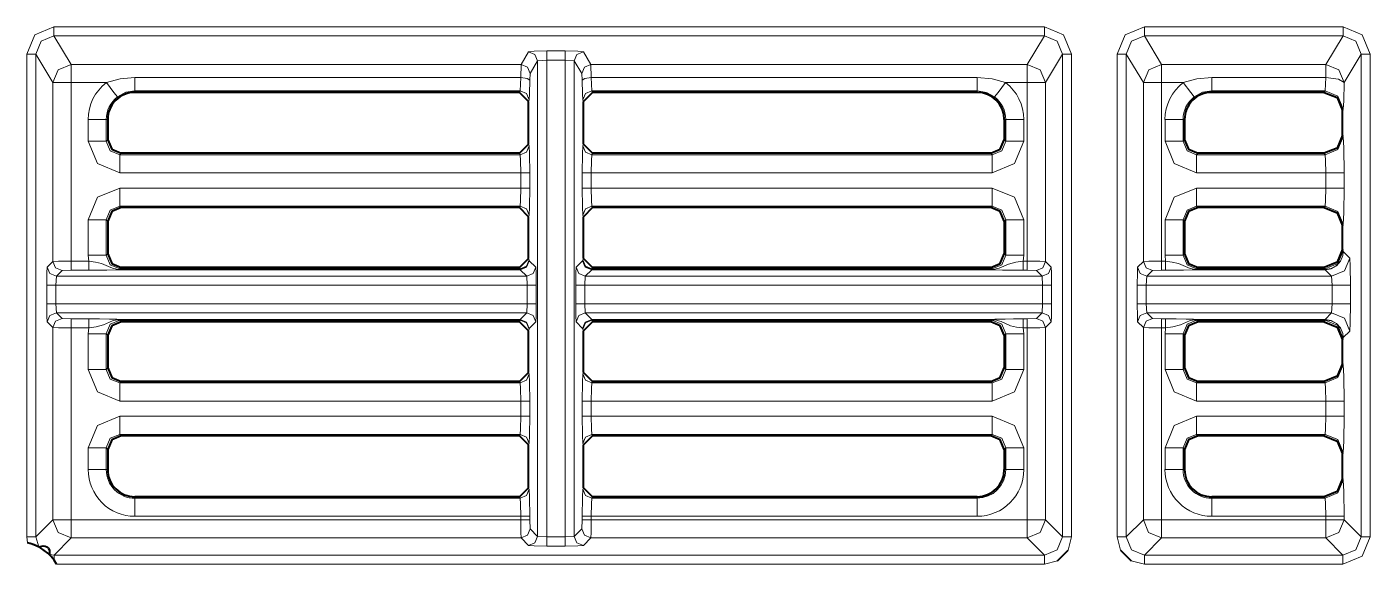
# Model space of a CAD drawing. Header units: millimetres. Extents: x 0 to 2941, y -405 to 1422.
# Drawn here: x 1049.6 to 1123.8, y 948 to 977.7 of the extents above; entities that cross this region are included whole.
import ezdxf

# ---------------------------------------------------------------- set-up
doc = ezdxf.new("R2010")
doc.units = ezdxf.units.MM
doc.layers.add('FINE', color=9, linetype='Continuous')
doc.layers.add('OUTLINE', color=7, linetype='Continuous')

msp = doc.modelspace()

# ---------------------------------------------------------------- linework, layer by layer
at = {"layer": 'FINE', "lineweight": 9}
for p, q in [((1051.078, 977.668), (1105.805, 977.668)), ((1111.328, 977.668), (1122.305, 977.668)), ((1051.078, 977.168), (1052.023, 975.594)), ((1105.805, 977.168), (1051.078, 977.168)), ((1104.86, 975.594), (1105.805, 977.168)), ((1122.305, 977.168), (1121.36, 975.594)), ((1049.579, 949.503), (1049.579, 976.168)), ((1050.079, 976.168), (1050.079, 949.503)), ((1076.884, 975.594), (1077.304, 976.294)), ((1078.304, 976.337), (1079.33, 976.337)), ((1080.329, 976.294), (1080.749, 975.594)), ((1106.804, 976.168), (1105.86, 974.594)), ((1106.804, 949.503), (1106.804, 976.168)), ((1107.303, 976.168), (1107.303, 949.503)), ((1110.33, 976.168), (1110.33, 949.503)), ((1122.36, 974.594), (1123.304, 976.168)), ((1123.304, 976.168), (1123.304, 949.503)), ((1123.804, 949.503), (1123.804, 976.168)), ((1052.023, 975.594), (1076.884, 975.594)), ((1076.872, 974.866), (1076.884, 975.594)), ((1078.304, 975.837), (1077.804, 975.795)), ((1078.304, 975.837), (1078.304, 949.502)), ((1079.33, 975.837), (1078.304, 975.837)), ((1079.33, 949.502), (1079.33, 975.837)), ((1079.829, 975.795), (1079.33, 975.837)), ((1080.749, 975.594), (1104.86, 975.594)), ((1080.749, 975.594), (1080.761, 974.866)), ((1112.273, 975.594), (1121.36, 975.594)), ((1052.023, 974.594), (1052.023, 964.728)), ((1053.971, 974.594), (1052.023, 974.594)), ((1055.549, 974.866), (1076.872, 974.866)), ((1076.836, 974.138), (1076.872, 974.866)), ((1077.384, 975.094), (1077.372, 974.73)), ((1080.262, 974.73), (1080.249, 975.094)), ((1080.761, 974.866), (1080.797, 974.138)), ((1080.761, 974.866), (1102.085, 974.866)), ((1105.86, 974.594), (1105.86, 964.715)), ((1113.471, 974.594), (1112.273, 974.594)), ((1112.273, 974.594), (1112.273, 964.728)), ((1115.049, 974.866), (1121.36, 974.866)), ((1121.36, 974.866), (1121.313, 974.138)), ((1076.836, 974.138), (1055.549, 974.138)), ((1055.549, 974.138), (1055.549, 974.053)), ((1076.793, 974.053), (1076.836, 974.138)), ((1102.085, 974.138), (1080.797, 974.138)), ((1080.797, 974.138), (1080.84, 974.053)), ((1102.085, 974.053), (1102.085, 974.138)), ((1121.313, 974.138), (1121.27, 974.053)), ((1077.336, 973.639), (1077.293, 973.553)), ((1080.34, 973.553), (1080.297, 973.639)), ((1052.969, 971.355), (1052.969, 972.553)), ((1053.967, 972.553), (1053.967, 971.355)), ((1054.049, 972.553), (1053.967, 972.553)), ((1103.666, 972.553), (1103.585, 972.553)), ((1104.665, 972.553), (1104.665, 971.355)), ((1112.469, 971.355), (1112.469, 972.553)), ((1113.549, 972.553), (1113.467, 972.553)), ((1113.467, 972.553), (1113.467, 971.355)), ((1122.311, 971.605), (1122.269, 971.687)), ((1053.967, 971.355), (1054.049, 971.436)), ((1077.293, 971.187), (1077.334, 971.105)), ((1080.299, 971.105), (1080.34, 971.187)), ((1113.467, 971.355), (1113.549, 971.436)), ((1054.797, 970.687), (1054.716, 970.606)), ((1054.716, 970.606), (1076.834, 970.606)), ((1076.834, 970.606), (1076.793, 970.687)), ((1080.84, 970.687), (1080.799, 970.606)), ((1080.799, 970.606), (1102.917, 970.606)), ((1102.917, 970.606), (1102.836, 970.687)), ((1121.27, 970.687), (1121.311, 970.606)), ((1076.871, 969.607), (1054.716, 969.607)), ((1076.871, 968.767), (1076.871, 969.607)), ((1077.371, 969.607), (1077.371, 968.767)), ((1080.262, 968.767), (1080.262, 969.607)), ((1121.36, 969.607), (1114.216, 969.607)), ((1121.36, 969.607), (1121.36, 968.767)), ((1122.36, 968.767), (1122.36, 969.607)), ((1054.716, 968.767), (1076.871, 968.767)), ((1080.762, 968.767), (1102.917, 968.767)), ((1114.216, 968.767), (1121.36, 968.767)), ((1076.834, 967.769), (1054.716, 967.769)), ((1054.716, 967.769), (1054.797, 967.687)), ((1076.793, 967.687), (1076.834, 967.769)), ((1077.334, 967.269), (1077.293, 967.187)), ((1080.34, 967.187), (1080.299, 967.269)), ((1102.836, 967.687), (1102.917, 967.769)), ((1121.311, 967.769), (1114.216, 967.769)), ((1114.216, 967.769), (1114.298, 967.687)), ((1121.311, 967.769), (1121.27, 967.687)), ((1052.969, 965.055), (1052.969, 967.02)), ((1054.049, 966.938), (1053.967, 967.02)), ((1103.666, 967.02), (1103.585, 966.938)), ((1103.666, 965.055), (1103.666, 967.02)), ((1104.665, 967.02), (1104.665, 965.055)), ((1112.469, 965.055), (1112.469, 967.02)), ((1122.269, 966.687), (1122.311, 966.77)), ((1052.999, 964.728), (1052.969, 965.055)), ((1103.585, 965.136), (1103.666, 965.055)), ((1104.665, 965.055), (1104.634, 964.728)), ((1112.499, 964.728), (1112.469, 965.055)), ((1113.467, 965.055), (1113.549, 965.136)), ((1122.311, 965.305), (1122.269, 965.387)), ((1122.32, 965.256), (1122.311, 965.305)), ((1122.675, 964.9), (1122.32, 965.256)), ((1051.523, 964.215), (1051.208, 963.9)), ((1052.023, 964.228), (1051.523, 964.215)), ((1052.023, 964.728), (1052.999, 964.728)), ((1052.999, 964.228), (1052.023, 964.228)), ((1054.797, 964.387), (1054.716, 964.306)), ((1054.716, 964.306), (1076.834, 964.306)), ((1076.842, 964.257), (1054.716, 964.257)), ((1076.834, 964.306), (1076.793, 964.387)), ((1076.842, 964.274), (1076.834, 964.306)), ((1077.199, 963.9), (1076.842, 964.257)), ((1077.293, 964.887), (1077.334, 964.805)), ((1077.334, 964.805), (1077.342, 964.757)), ((1077.342, 964.757), (1077.699, 964.4)), ((1079.934, 964.4), (1080.291, 964.757)), ((1080.291, 964.757), (1080.299, 964.805)), ((1080.299, 964.805), (1080.34, 964.887)), ((1080.799, 964.306), (1080.791, 964.274)), ((1080.791, 964.274), (1102.917, 964.274)), ((1104.86, 964.228), (1104.634, 964.228)), ((1105.36, 964.215), (1104.86, 964.228)), ((1105.86, 964.715), (1106.175, 964.4)), ((1110.958, 964.4), (1111.273, 964.715)), ((1112.273, 964.228), (1111.773, 964.215)), ((1112.273, 964.728), (1112.499, 964.728)), ((1112.499, 964.228), (1112.273, 964.228)), ((1114.298, 964.387), (1114.216, 964.306)), ((1114.216, 964.306), (1121.311, 964.306)), ((1114.216, 964.274), (1121.319, 964.274)), ((1121.319, 964.257), (1114.216, 964.257)), ((1121.27, 964.387), (1121.311, 964.306)), ((1121.311, 964.306), (1121.322, 964.274)), ((1121.322, 964.274), (1121.319, 964.274)), ((1121.319, 964.257), (1121.325, 964.257)), ((1121.319, 964.257), (1121.676, 963.9)), ((1051.208, 963.9), (1051.182, 963.4)), ((1051.208, 963.9), (1077.199, 963.9)), ((1077.225, 963.4), (1077.199, 963.9)), ((1080.434, 963.9), (1080.409, 963.4)), ((1105.701, 963.4), (1105.675, 963.9)), ((1111.458, 963.9), (1111.432, 963.4)), ((1121.676, 963.9), (1121.714, 963.4)), ((1050.682, 962.375), (1050.682, 963.4)), ((1051.182, 963.4), (1051.182, 962.375)), ((1077.725, 963.4), (1077.725, 962.375)), ((1079.909, 962.375), (1079.909, 963.4)), ((1105.701, 962.375), (1105.701, 963.4)), ((1106.201, 963.4), (1106.201, 962.375)), ((1110.932, 962.375), (1110.932, 963.4)), ((1121.714, 963.4), (1111.432, 963.4)), ((1111.432, 963.4), (1111.432, 962.375)), ((1121.714, 963.4), (1121.714, 962.375)), ((1122.714, 962.375), (1122.714, 963.4)), ((1051.182, 962.375), (1051.208, 961.874)), ((1077.199, 961.874), (1077.225, 962.375)), ((1080.409, 962.375), (1105.701, 962.375)), ((1080.409, 962.375), (1080.434, 961.874)), ((1105.675, 961.874), (1105.701, 962.375)), ((1111.432, 962.375), (1121.714, 962.375)), ((1111.432, 962.375), (1111.458, 961.874)), ((1121.714, 962.375), (1121.676, 961.874)), ((1051.023, 961.06), (1050.708, 961.375)), ((1051.208, 961.874), (1051.523, 961.559)), ((1077.199, 961.874), (1051.208, 961.874)), ((1051.523, 961.559), (1052.023, 961.547)), ((1052.023, 961.547), (1052.999, 961.547)), ((1076.834, 961.469), (1054.716, 961.469)), ((1054.716, 961.469), (1054.797, 961.387)), ((1076.793, 961.387), (1076.834, 961.469)), ((1077.699, 961.375), (1077.342, 961.017)), ((1080.291, 961.017), (1079.934, 961.375)), ((1102.917, 961.501), (1080.791, 961.501)), ((1080.791, 961.501), (1080.799, 961.469)), ((1102.836, 961.387), (1102.917, 961.469)), ((1105.36, 961.559), (1105.675, 961.874)), ((1106.175, 961.375), (1105.86, 961.06)), ((1111.273, 961.06), (1110.958, 961.375)), ((1111.773, 961.559), (1112.273, 961.547)), ((1112.273, 961.547), (1112.499, 961.547)), ((1114.216, 961.517), (1121.319, 961.517)), ((1121.319, 961.501), (1114.216, 961.501)), ((1114.216, 961.469), (1114.298, 961.387)), ((1121.311, 961.469), (1114.216, 961.469)), ((1121.311, 961.469), (1121.27, 961.387)), ((1121.322, 961.501), (1121.311, 961.469)), ((1121.676, 961.874), (1121.319, 961.517)), ((1121.319, 961.501), (1121.322, 961.501)), ((1051.023, 950.447), (1051.023, 961.06)), ((1052.969, 960.72), (1052.999, 961.047)), ((1052.969, 958.755), (1052.969, 960.72)), ((1077.334, 960.969), (1077.293, 960.887)), ((1077.342, 961.017), (1077.334, 960.969)), ((1080.299, 960.969), (1080.291, 961.017)), ((1080.34, 960.887), (1080.299, 960.969)), ((1103.666, 960.72), (1103.585, 960.638)), ((1103.666, 958.755), (1103.666, 960.72)), ((1104.86, 950.447), (1104.86, 961.047)), ((1105.86, 961.06), (1105.86, 950.447)), ((1111.273, 950.447), (1111.273, 961.06)), ((1112.499, 961.047), (1112.273, 961.047)), ((1112.469, 960.72), (1112.499, 961.047)), ((1112.469, 958.755), (1112.469, 960.72)), ((1113.549, 960.638), (1113.467, 960.72)), ((1113.467, 960.72), (1113.467, 958.755)), ((1122.269, 960.388), (1122.311, 960.47)), ((1122.311, 960.47), (1122.32, 960.519)), ((1122.32, 960.519), (1122.675, 960.875)), ((1122.311, 959.005), (1122.269, 959.087)), ((1053.967, 958.755), (1054.049, 958.836)), ((1077.293, 958.587), (1077.334, 958.505)), ((1080.299, 958.505), (1080.34, 958.587)), ((1103.585, 958.836), (1103.666, 958.755)), ((1113.467, 958.755), (1113.549, 958.836)), ((1054.797, 958.087), (1054.716, 958.006)), ((1054.716, 958.006), (1076.834, 958.006)), ((1076.834, 958.006), (1076.793, 958.087)), ((1121.27, 958.087), (1121.311, 958.006)), ((1076.871, 957.007), (1054.716, 957.007)), ((1076.871, 956.167), (1076.871, 957.007)), ((1077.371, 957.007), (1077.371, 956.167)), ((1102.917, 957.007), (1080.762, 957.007)), ((1080.762, 957.007), (1080.762, 956.167)), ((1121.36, 957.007), (1114.216, 957.007)), ((1121.36, 957.007), (1121.36, 956.167)), ((1122.36, 956.167), (1122.36, 957.007)), ((1054.716, 956.167), (1076.871, 956.167)), ((1080.762, 956.167), (1102.917, 956.167)), ((1114.216, 956.167), (1121.36, 956.167)), ((1054.716, 955.169), (1054.797, 955.087)), ((1076.834, 955.169), (1054.716, 955.169)), ((1076.793, 955.087), (1076.834, 955.169)), ((1077.334, 954.669), (1077.293, 954.587)), ((1080.34, 954.587), (1080.299, 954.669)), ((1080.799, 955.169), (1080.84, 955.087)), ((1102.917, 955.169), (1080.799, 955.169)), ((1102.836, 955.087), (1102.917, 955.169)), ((1114.216, 955.169), (1114.298, 955.087)), ((1121.311, 955.169), (1114.216, 955.169)), ((1121.311, 955.169), (1121.27, 955.087)), ((1052.969, 953.222), (1052.969, 954.42)), ((1053.967, 954.42), (1053.967, 953.222)), ((1054.049, 954.338), (1053.967, 954.42)), ((1103.666, 954.42), (1103.585, 954.338)), ((1103.666, 953.222), (1103.666, 954.42)), ((1104.665, 954.42), (1104.665, 953.222)), ((1112.469, 953.222), (1112.469, 954.42)), ((1113.549, 954.338), (1113.467, 954.42)), ((1113.467, 954.42), (1113.467, 953.222)), ((1122.269, 954.087), (1122.311, 954.17)), ((1053.967, 953.222), (1054.049, 953.222)), ((1103.585, 953.222), (1103.666, 953.222)), ((1113.467, 953.222), (1113.549, 953.222)), ((1122.311, 952.64), (1122.269, 952.722)), ((1077.293, 952.222), (1077.334, 952.14)), ((1080.299, 952.14), (1080.34, 952.222)), ((1080.84, 951.722), (1080.799, 951.641)), ((1080.799, 951.641), (1102.085, 951.641)), ((1102.085, 951.641), (1102.085, 951.722)), ((1115.049, 951.722), (1115.049, 951.641)), ((1115.049, 951.641), (1121.311, 951.641)), ((1121.27, 951.722), (1121.311, 951.641)), ((1050.079, 949.503), (1051.023, 950.447)), ((1052.023, 950.447), (1076.871, 950.447)), ((1077.371, 950.643), (1077.371, 950.447)), ((1077.371, 950.447), (1077.384, 949.947)), ((1080.249, 949.947), (1080.262, 950.447)), ((1080.262, 950.447), (1080.262, 950.643)), ((1102.085, 950.643), (1080.762, 950.643)), ((1080.762, 950.643), (1080.762, 950.447)), ((1080.762, 950.447), (1104.86, 950.447)), ((1105.86, 950.447), (1106.804, 949.503)), ((1110.33, 949.503), (1111.273, 950.447)), ((1121.36, 950.643), (1115.049, 950.643)), ((1121.36, 950.643), (1121.36, 950.447)), ((1122.36, 950.447), (1122.36, 950.643)), ((1123.304, 949.503), (1122.36, 950.447)), ((1049.615, 949.18), (1049.579, 949.503)), ((1050.079, 949.503), (1050.237, 948.964)), ((1052.023, 949.447), (1051.079, 948.503)), ((1076.884, 949.447), (1052.023, 949.447)), ((1077.304, 949.027), (1076.884, 949.447)), ((1077.804, 949.527), (1078.304, 949.502)), ((1078.304, 949.502), (1079.33, 949.502)), ((1079.33, 949.502), (1079.829, 949.527)), ((1079.829, 949.527), (1080.249, 949.947)), ((1080.749, 949.447), (1080.329, 949.027)), ((1104.86, 949.447), (1080.749, 949.447)), ((1105.804, 948.503), (1104.86, 949.447)), ((1107.303, 949.503), (1107.115, 948.776)), ((1112.273, 949.447), (1111.329, 948.503)), ((1121.36, 949.447), (1112.273, 949.447)), ((1121.36, 949.447), (1122.304, 948.503)), ((1079.33, 949.002), (1078.304, 949.002)), ((1050.824, 948.536), (1051.079, 948.503)), ((1051.079, 948.503), (1105.804, 948.503)), ((1105.804, 948.003), (1051.224, 948.003)), ((1106.531, 948.191), (1105.804, 948.003)), ((1111.329, 948.003), (1110.602, 948.191)), ((1111.329, 948.503), (1122.304, 948.503)), ((1122.304, 948.003), (1111.329, 948.003))]:
    msp.add_line(p, q, dxfattribs=at)
for points in [[(1049.579, 976.168), (1050.018, 977.228), (1051.078, 977.668)], [(1051.078, 977.668), (1051.078, 977.322), (1051.078, 977.168)], [(1105.805, 977.668), (1105.805, 977.322), (1105.805, 977.168)], [(1105.805, 977.668), (1106.865, 977.228), (1107.303, 976.168)], [(1109.83, 976.168), (1110.269, 977.228), (1111.328, 977.668)], [(1111.328, 977.668), (1111.328, 977.322), (1111.328, 977.168)], [(1122.305, 977.668), (1122.305, 977.322), (1122.305, 977.168)], [(1123.804, 976.168), (1123.365, 977.228), (1122.305, 977.668)], [(1051.078, 977.168), (1050.372, 976.875), (1050.079, 976.168)], [(1106.804, 976.168), (1106.511, 976.875), (1105.805, 977.168)], [(1111.328, 977.168), (1110.622, 976.875), (1110.33, 976.168)], [(1122.305, 977.168), (1111.328, 977.168), (1112.273, 975.594)], [(1123.304, 976.168), (1123.012, 976.875), (1122.305, 977.168)], [(1050.079, 976.168), (1049.928, 976.168), (1049.579, 976.168)], [(1050.708, 964.4), (1051.023, 964.715), (1051.023, 974.594), (1050.079, 976.168)], [(1077.304, 976.294), (1077.606, 976.324), (1078.304, 976.337)], [(1077.304, 976.294), (1077.657, 976.147), (1077.804, 975.795)], [(1078.304, 976.337), (1078.304, 976.183), (1078.304, 975.837)], [(1079.33, 976.337), (1079.33, 976.183), (1079.33, 975.837)], [(1079.33, 976.337), (1080.027, 976.324), (1080.329, 976.294)], [(1080.329, 976.294), (1079.976, 976.147), (1079.829, 975.795)], [(1107.303, 976.168), (1106.954, 976.168), (1106.804, 976.168)], [(1110.33, 976.168), (1110.179, 976.168), (1109.83, 976.168)], [(1110.018, 948.776), (1109.83, 949.503), (1109.83, 976.168)], [(1111.273, 964.715), (1111.273, 974.594), (1110.33, 976.168)], [(1123.304, 976.168), (1123.455, 976.168), (1123.804, 976.168)], [(1051.023, 974.594), (1051.316, 975.301), (1052.023, 975.594)], [(1052.023, 975.594), (1052.023, 975.286), (1052.023, 974.594)], [(1076.884, 975.594), (1077.237, 975.447), (1077.384, 975.094)], [(1077.384, 949.947), (1077.804, 949.527), (1077.804, 975.795), (1077.384, 975.094)], [(1080.249, 975.094), (1079.829, 975.795), (1079.829, 949.527)], [(1080.749, 975.594), (1080.396, 975.447), (1080.249, 975.094)], [(1104.86, 975.594), (1105.567, 975.301), (1105.86, 974.594)], [(1104.86, 974.594), (1104.86, 975.286), (1104.86, 975.594)], [(1111.273, 974.594), (1111.567, 975.301), (1112.273, 975.594)], [(1112.273, 975.594), (1112.273, 975.286), (1112.273, 974.594)], [(1122.36, 974.594), (1122.067, 975.301), (1121.36, 975.594)], [(1121.36, 975.594), (1121.36, 975.378), (1121.36, 974.866)], [(1051.023, 974.594), (1051.325, 974.594), (1052.023, 974.594)], [(1053.971, 974.594), (1054.728, 974.798), (1055.549, 974.866)], [(1054.581, 973.804), (1054.392, 974.05), (1053.971, 974.594)], [(1055.549, 974.138), (1055.549, 974.356), (1055.549, 974.866)], [(1076.872, 974.866), (1077.221, 974.825), (1077.372, 974.73)], [(1077.372, 974.73), (1077.358, 973.965), (1077.336, 973.639)], [(1080.761, 974.866), (1080.412, 974.825), (1080.262, 974.73)], [(1080.297, 973.639), (1080.275, 973.965), (1080.262, 974.73)], [(1102.085, 974.866), (1102.085, 974.356), (1102.085, 974.138)], [(1102.085, 974.866), (1102.921, 974.795), (1103.662, 974.594)], [(1103.662, 974.594), (1103.241, 974.05), (1103.052, 973.804)], [(1104.634, 964.728), (1104.86, 964.728), (1104.86, 974.594), (1103.662, 974.594)], [(1104.86, 974.594), (1105.558, 974.594), (1105.86, 974.594)], [(1111.273, 974.594), (1111.575, 974.594), (1112.273, 974.594)], [(1113.471, 974.594), (1114.228, 974.798), (1115.049, 974.866)], [(1114.081, 973.804), (1113.892, 974.05), (1113.471, 974.594)], [(1115.049, 974.138), (1115.049, 974.356), (1115.049, 974.866)], [(1122.36, 974.594), (1122.059, 974.784), (1121.36, 974.866)], [(1122.269, 973.053), (1122.312, 973.14), (1122.342, 973.575), (1122.36, 974.594)], [(1076.836, 974.138), (1077.189, 973.992), (1077.336, 973.639)], [(1080.797, 974.138), (1080.444, 973.992), (1080.297, 973.639)], [(1115.049, 974.138), (1114.546, 974.055), (1114.081, 973.804)], [(1121.313, 974.138), (1115.049, 974.138), (1115.049, 974.053)], [(1122.312, 973.14), (1122.019, 973.846), (1121.313, 974.138)], [(1053.967, 972.553), (1053.657, 972.553), (1052.969, 972.553)], [(1103.585, 971.436), (1103.666, 971.355), (1103.666, 972.553)], [(1104.665, 972.553), (1103.976, 972.553), (1103.666, 972.553)], [(1113.467, 972.553), (1113.157, 972.553), (1112.469, 972.553)], [(1122.311, 971.605), (1122.017, 970.899), (1121.311, 970.606)], [(1122.36, 969.607), (1122.346, 970.984), (1122.311, 971.605)], [(1053.967, 971.355), (1053.657, 971.355), (1052.969, 971.355)], [(1054.716, 969.607), (1053.48, 970.119), (1052.969, 971.355)], [(1053.967, 971.355), (1054.185, 970.824), (1054.716, 970.606)], [(1077.334, 971.105), (1077.187, 970.752), (1076.834, 970.606)], [(1077.334, 971.105), (1077.36, 970.64), (1077.371, 969.607)], [(1080.262, 969.607), (1080.273, 970.64), (1080.299, 971.105)], [(1080.299, 971.105), (1080.446, 970.752), (1080.799, 970.606)], [(1102.917, 970.606), (1103.448, 970.824), (1103.666, 971.355)], [(1104.665, 971.355), (1104.153, 970.119), (1102.917, 969.607)], [(1104.665, 971.355), (1103.976, 971.355), (1103.666, 971.355)], [(1113.467, 971.355), (1113.157, 971.355), (1112.469, 971.355)], [(1114.216, 969.607), (1112.98, 970.119), (1112.469, 971.355)], [(1113.467, 971.355), (1113.685, 970.824), (1114.216, 970.606)], [(1054.716, 970.606), (1054.716, 970.296), (1054.716, 969.607)], [(1076.871, 969.607), (1076.86, 970.296), (1076.834, 970.606)], [(1080.799, 970.606), (1080.773, 970.296), (1080.762, 969.607)], [(1102.917, 969.607), (1102.917, 970.296), (1102.917, 970.606)], [(1114.298, 970.687), (1114.216, 970.606), (1121.311, 970.606)], [(1114.216, 970.606), (1114.216, 970.296), (1114.216, 969.607)], [(1121.311, 970.606), (1121.346, 970.296), (1121.36, 969.607)], [(1077.371, 969.607), (1077.22, 969.607), (1076.871, 969.607)], [(1080.262, 969.607), (1080.413, 969.607), (1080.762, 969.607)], [(1102.917, 969.607), (1080.762, 969.607), (1080.762, 968.767)], [(1122.36, 969.607), (1122.058, 969.607), (1121.36, 969.607)], [(1052.969, 967.02), (1053.48, 968.256), (1054.716, 968.767)], [(1054.716, 968.767), (1054.716, 968.079), (1054.716, 967.769)], [(1076.834, 967.769), (1076.86, 968.079), (1076.871, 968.767)], [(1077.371, 968.767), (1077.22, 968.767), (1076.871, 968.767)], [(1077.371, 968.767), (1077.36, 967.735), (1077.334, 967.269)], [(1080.262, 968.767), (1080.413, 968.767), (1080.762, 968.767)], [(1080.299, 967.269), (1080.273, 967.735), (1080.262, 968.767)], [(1080.762, 968.767), (1080.773, 968.079), (1080.799, 967.769)], [(1102.917, 968.767), (1102.917, 968.079), (1102.917, 967.769)], [(1102.917, 968.767), (1104.153, 968.256), (1104.665, 967.02)], [(1112.469, 967.02), (1112.98, 968.256), (1114.216, 968.767)], [(1114.216, 968.767), (1114.216, 968.079), (1114.216, 967.769)], [(1121.36, 968.767), (1121.346, 968.079), (1121.311, 967.769)], [(1122.36, 968.767), (1122.058, 968.767), (1121.36, 968.767)], [(1122.311, 966.77), (1122.346, 967.391), (1122.36, 968.767)], [(1054.716, 967.769), (1054.185, 967.551), (1053.967, 967.02)], [(1077.334, 967.269), (1077.187, 967.622), (1076.834, 967.769)], [(1080.299, 967.269), (1080.446, 967.622), (1080.799, 967.769)], [(1102.917, 967.769), (1080.799, 967.769), (1080.84, 967.687)], [(1103.666, 967.02), (1103.448, 967.551), (1102.917, 967.769)], [(1114.216, 967.769), (1113.685, 967.551), (1113.467, 967.02)], [(1122.311, 966.77), (1122.017, 967.476), (1121.311, 967.769)], [(1052.969, 967.02), (1053.657, 967.02), (1053.967, 967.02)], [(1053.967, 967.02), (1053.967, 965.055), (1054.049, 965.136)], [(1103.666, 967.02), (1103.976, 967.02), (1104.665, 967.02)], [(1112.469, 967.02), (1113.157, 967.02), (1113.467, 967.02)], [(1113.549, 966.938), (1113.467, 967.02), (1113.467, 965.055)], [(1052.969, 965.055), (1053.657, 965.055), (1053.967, 965.055)], [(1053.967, 965.055), (1054.185, 964.524), (1054.716, 964.306)], [(1102.917, 964.306), (1103.448, 964.524), (1103.666, 965.055)], [(1103.666, 965.055), (1103.976, 965.055), (1104.665, 965.055)], [(1112.469, 965.055), (1113.157, 965.055), (1113.467, 965.055)], [(1113.467, 965.055), (1113.685, 964.524), (1114.216, 964.306)], [(1122.311, 965.305), (1122.017, 964.599), (1121.311, 964.306)], [(1122.32, 965.256), (1122.319, 965.232), (1122.294, 965.04), (1122.166, 964.735), (1121.943, 964.49), (1121.651, 964.331), (1121.322, 964.274)], [(1122.32, 965.256), (1122.319, 965.232), (1122.295, 965.038), (1122.167, 964.728), (1121.945, 964.478), (1121.654, 964.315), (1121.325, 964.257)], [(1050.682, 963.4), (1050.69, 964.098), (1050.708, 964.4)], [(1050.708, 964.4), (1050.854, 964.047), (1051.208, 963.9)], [(1051.023, 964.715), (1051.325, 964.724), (1052.023, 964.728)], [(1051.023, 964.715), (1051.17, 964.362), (1051.523, 964.215)], [(1052.023, 964.728), (1052.023, 964.379), (1052.023, 964.228)], [(1052.999, 964.728), (1052.999, 964.379), (1052.999, 964.228)], [(1052.999, 964.728), (1053.363, 964.685), (1053.706, 964.607), (1054.224, 964.382), (1054.361, 964.331), (1054.468, 964.302), (1054.614, 964.279), (1054.683, 964.274), (1054.716, 964.274), (1076.842, 964.274)], [(1054.716, 964.257), (1054.704, 964.257), (1054.676, 964.257), (1054.617, 964.256), (1054.568, 964.254), (1054.494, 964.252), (1054, 964.237), (1053.53, 964.231), (1052.999, 964.228)], [(1054.716, 964.306), (1054.716, 964.295), (1054.716, 964.274)], [(1054.716, 964.274), (1054.716, 964.262), (1054.716, 964.257)], [(1077.334, 964.805), (1077.187, 964.452), (1076.834, 964.306)], [(1077.342, 964.757), (1077.195, 964.404), (1076.842, 964.257)], [(1077.342, 964.757), (1077.194, 964.417), (1076.842, 964.274)], [(1076.842, 964.257), (1076.842, 964.262), (1076.842, 964.274)], [(1077.699, 964.4), (1077.553, 964.047), (1077.199, 963.9)], [(1077.699, 964.4), (1077.717, 964.098), (1077.725, 963.4)], [(1079.909, 963.4), (1079.916, 964.098), (1079.934, 964.4)], [(1080.434, 963.9), (1080.081, 964.047), (1079.934, 964.4)], [(1080.791, 964.274), (1080.439, 964.417), (1080.291, 964.757)], [(1080.791, 964.257), (1080.438, 964.404), (1080.291, 964.757)], [(1080.799, 964.306), (1080.446, 964.452), (1080.299, 964.805)], [(1102.917, 964.257), (1080.791, 964.257), (1080.434, 963.9), (1105.675, 963.9), (1105.36, 964.215)], [(1080.791, 964.274), (1080.791, 964.262), (1080.791, 964.257)], [(1080.84, 964.387), (1080.799, 964.306), (1102.917, 964.306), (1102.836, 964.387)], [(1102.917, 964.274), (1102.987, 964.276), (1103.074, 964.285), (1103.314, 964.345), (1103.813, 964.567), (1104.227, 964.678), (1104.634, 964.728)], [(1102.917, 964.306), (1102.917, 964.295), (1102.917, 964.274)], [(1102.917, 964.274), (1102.917, 964.262), (1102.917, 964.257)], [(1104.634, 964.228), (1104.042, 964.231), (1103.494, 964.241), (1103.086, 964.253), (1102.978, 964.257), (1102.944, 964.257), (1102.917, 964.257)], [(1104.634, 964.728), (1104.634, 964.379), (1104.634, 964.228)], [(1104.86, 964.728), (1104.86, 964.379), (1104.86, 964.228)], [(1104.86, 964.728), (1105.558, 964.724), (1105.86, 964.715)], [(1105.86, 964.715), (1105.713, 964.362), (1105.36, 964.215)], [(1106.175, 964.4), (1106.029, 964.047), (1105.675, 963.9)], [(1106.175, 964.4), (1106.193, 964.098), (1106.201, 963.4)], [(1110.932, 963.4), (1110.94, 964.098), (1110.958, 964.4)], [(1111.458, 963.9), (1111.105, 964.047), (1110.958, 964.4)], [(1111.273, 964.715), (1111.575, 964.724), (1112.273, 964.728)], [(1111.773, 964.215), (1111.42, 964.362), (1111.273, 964.715)], [(1111.773, 964.215), (1111.458, 963.9), (1121.676, 963.9)], [(1112.273, 964.228), (1112.273, 964.379), (1112.273, 964.728)], [(1112.499, 964.228), (1112.499, 964.379), (1112.499, 964.728)], [(1112.499, 964.728), (1112.863, 964.685), (1113.206, 964.607), (1113.724, 964.382), (1113.861, 964.331), (1113.968, 964.302), (1114.113, 964.279), (1114.183, 964.274), (1114.216, 964.274)], [(1114.216, 964.257), (1114.204, 964.257), (1114.176, 964.257), (1114.117, 964.256), (1114.068, 964.254), (1113.994, 964.252), (1113.5, 964.237), (1113.029, 964.231), (1112.499, 964.228)], [(1114.216, 964.306), (1114.216, 964.295), (1114.216, 964.274)], [(1114.216, 964.257), (1114.216, 964.262), (1114.216, 964.274)], [(1121.319, 964.274), (1121.319, 964.262), (1121.319, 964.257)], [(1121.325, 964.257), (1121.323, 964.262), (1121.322, 964.274)], [(1122.675, 964.9), (1122.382, 964.193), (1121.676, 963.9)], [(1122.714, 963.4), (1122.702, 964.447), (1122.675, 964.9)], [(1050.682, 963.4), (1050.833, 963.4), (1051.182, 963.4)], [(1051.182, 962.375), (1077.225, 962.375), (1077.225, 963.4), (1051.182, 963.4)], [(1077.725, 963.4), (1077.574, 963.4), (1077.225, 963.4)], [(1080.409, 963.4), (1080.06, 963.4), (1079.909, 963.4)], [(1105.701, 963.4), (1080.409, 963.4), (1080.409, 962.375)], [(1106.201, 963.4), (1106.05, 963.4), (1105.701, 963.4)], [(1111.432, 963.4), (1111.083, 963.4), (1110.932, 963.4)], [(1122.714, 963.4), (1122.412, 963.4), (1121.714, 963.4)], [(1050.682, 962.375), (1050.833, 962.375), (1051.182, 962.375)], [(1050.708, 961.375), (1050.69, 961.677), (1050.682, 962.375)], [(1077.725, 962.375), (1077.574, 962.375), (1077.225, 962.375)], [(1077.725, 962.375), (1077.717, 961.677), (1077.699, 961.375)], [(1080.409, 962.375), (1080.06, 962.375), (1079.909, 962.375)], [(1079.934, 961.375), (1079.916, 961.677), (1079.909, 962.375)], [(1106.201, 962.375), (1106.05, 962.375), (1105.701, 962.375)], [(1106.201, 962.375), (1106.193, 961.677), (1106.175, 961.375)], [(1111.432, 962.375), (1111.083, 962.375), (1110.932, 962.375)], [(1110.958, 961.375), (1110.94, 961.677), (1110.932, 962.375)], [(1122.714, 962.375), (1122.412, 962.375), (1121.714, 962.375)], [(1122.675, 960.875), (1122.702, 961.328), (1122.714, 962.375)], [(1050.708, 961.375), (1050.854, 961.728), (1051.208, 961.874)], [(1051.023, 961.06), (1051.17, 961.413), (1051.523, 961.559)], [(1052.023, 961.047), (1052.023, 961.396), (1052.023, 961.547)], [(1052.999, 961.047), (1052.999, 961.396), (1052.999, 961.547)], [(1052.999, 961.547), (1053.591, 961.544), (1054.139, 961.534), (1054.547, 961.521), (1054.655, 961.518), (1054.689, 961.518), (1054.716, 961.517)], [(1054.716, 961.501), (1054.646, 961.499), (1054.559, 961.49), (1054.32, 961.43), (1053.82, 961.208), (1053.406, 961.097), (1052.999, 961.047)], [(1054.716, 961.469), (1054.185, 961.251), (1053.967, 960.72)], [(1054.716, 961.517), (1076.842, 961.517), (1077.199, 961.874)], [(1054.716, 961.501), (1054.716, 961.513), (1054.716, 961.517)], [(1076.834, 961.469), (1076.842, 961.501), (1054.716, 961.501)], [(1054.716, 961.501), (1054.716, 961.479), (1054.716, 961.469)], [(1077.334, 960.969), (1077.187, 961.322), (1076.834, 961.469)], [(1077.342, 961.017), (1077.195, 961.371), (1076.842, 961.517)], [(1076.842, 961.501), (1076.842, 961.513), (1076.842, 961.517)], [(1077.342, 961.017), (1077.194, 961.358), (1076.842, 961.501)], [(1077.699, 961.375), (1077.553, 961.728), (1077.199, 961.874)], [(1080.434, 961.874), (1080.081, 961.728), (1079.934, 961.375)], [(1080.791, 961.517), (1080.438, 961.371), (1080.291, 961.017)], [(1080.791, 961.501), (1080.439, 961.358), (1080.291, 961.017)], [(1080.799, 961.469), (1080.446, 961.322), (1080.299, 960.969)], [(1105.675, 961.874), (1080.434, 961.874), (1080.791, 961.517), (1102.917, 961.517)], [(1080.791, 961.517), (1080.791, 961.513), (1080.791, 961.501)], [(1102.917, 961.469), (1080.799, 961.469), (1080.84, 961.387)], [(1102.917, 961.517), (1102.93, 961.517), (1102.957, 961.518), (1103.016, 961.519), (1103.065, 961.52), (1103.14, 961.523), (1103.633, 961.537), (1104.104, 961.544), (1104.634, 961.547)], [(1102.917, 961.501), (1102.917, 961.513), (1102.917, 961.517)], [(1102.917, 961.501), (1102.917, 961.479), (1102.917, 961.469)], [(1104.634, 961.047), (1104.27, 961.09), (1103.927, 961.168), (1103.409, 961.392), (1103.272, 961.444), (1103.166, 961.473), (1103.02, 961.496), (1102.95, 961.5), (1102.917, 961.501)], [(1103.666, 960.72), (1103.448, 961.251), (1102.917, 961.469)], [(1104.634, 961.547), (1104.86, 961.547), (1105.36, 961.559)], [(1104.634, 961.047), (1104.634, 961.396), (1104.634, 961.547)], [(1104.86, 961.047), (1104.86, 961.396), (1104.86, 961.547)], [(1105.86, 961.06), (1105.713, 961.413), (1105.36, 961.559)], [(1106.175, 961.375), (1106.029, 961.728), (1105.675, 961.874)], [(1110.958, 961.375), (1111.105, 961.728), (1111.458, 961.874)], [(1111.273, 961.06), (1111.42, 961.413), (1111.773, 961.559)], [(1121.676, 961.874), (1111.458, 961.874), (1111.773, 961.559)], [(1112.273, 961.047), (1112.273, 961.396), (1112.273, 961.547)], [(1112.499, 961.047), (1112.499, 961.396), (1112.499, 961.547)], [(1112.499, 961.547), (1113.091, 961.544), (1113.639, 961.534), (1114.047, 961.521), (1114.155, 961.518), (1114.189, 961.518), (1114.216, 961.517)], [(1114.216, 961.501), (1114.146, 961.499), (1114.059, 961.49), (1113.819, 961.43), (1113.32, 961.208), (1112.906, 961.097), (1112.499, 961.047)], [(1114.216, 961.469), (1113.685, 961.251), (1113.467, 960.72)], [(1114.216, 961.501), (1114.216, 961.513), (1114.216, 961.517)], [(1114.216, 961.501), (1114.216, 961.479), (1114.216, 961.469)], [(1122.311, 960.47), (1122.017, 961.176), (1121.311, 961.469)], [(1122.32, 960.519), (1122.319, 960.543), (1122.294, 960.734), (1122.166, 961.04), (1121.943, 961.285), (1121.651, 961.444), (1121.322, 961.501), (1121.323, 961.513), (1121.325, 961.517), (1121.319, 961.517)], [(1121.319, 961.517), (1121.319, 961.513), (1121.319, 961.501)], [(1122.32, 960.519), (1122.319, 960.543), (1122.295, 960.737), (1122.167, 961.047), (1121.945, 961.297), (1121.654, 961.459), (1121.325, 961.517)], [(1122.675, 960.875), (1122.382, 961.582), (1121.676, 961.874)], [(1052.023, 961.047), (1051.325, 961.051), (1051.023, 961.06)], [(1052.999, 961.047), (1052.023, 961.047), (1052.023, 950.447)], [(1052.969, 960.72), (1053.657, 960.72), (1053.967, 960.72)], [(1054.049, 960.638), (1053.967, 960.72), (1053.967, 958.755)], [(1103.666, 960.72), (1103.976, 960.72), (1104.665, 960.72)], [(1104.86, 961.047), (1104.634, 961.047), (1104.665, 960.72), (1104.665, 958.755)], [(1105.86, 961.06), (1105.558, 961.051), (1104.86, 961.047)], [(1112.273, 961.047), (1111.575, 961.051), (1111.273, 961.06)], [(1112.273, 961.047), (1112.273, 950.447), (1121.36, 950.447)], [(1112.469, 960.72), (1113.157, 960.72), (1113.467, 960.72)], [(1122.311, 959.005), (1122.017, 958.299), (1121.311, 958.006)], [(1122.36, 957.007), (1122.346, 958.384), (1122.311, 959.005)], [(1052.969, 958.755), (1053.657, 958.755), (1053.967, 958.755)], [(1054.716, 957.007), (1053.48, 957.519), (1052.969, 958.755)], [(1053.967, 958.755), (1054.185, 958.224), (1054.716, 958.006)], [(1076.834, 958.006), (1077.187, 958.152), (1077.334, 958.505)], [(1077.334, 958.505), (1077.36, 958.04), (1077.371, 957.007)], [(1080.262, 957.007), (1080.273, 958.04), (1080.299, 958.505)], [(1080.299, 958.505), (1080.446, 958.152), (1080.799, 958.006)], [(1102.917, 958.006), (1103.448, 958.224), (1103.666, 958.755)], [(1104.665, 958.755), (1104.153, 957.519), (1102.917, 957.007)], [(1103.666, 958.755), (1103.976, 958.755), (1104.665, 958.755)], [(1112.469, 958.755), (1113.157, 958.755), (1113.467, 958.755)], [(1114.216, 957.007), (1112.98, 957.519), (1112.469, 958.755)], [(1113.467, 958.755), (1113.685, 958.224), (1114.216, 958.006)], [(1054.716, 958.006), (1054.716, 957.696), (1054.716, 957.007)], [(1076.871, 957.007), (1076.86, 957.696), (1076.834, 958.006)], [(1080.799, 958.006), (1080.773, 957.696), (1080.762, 957.007)], [(1080.84, 958.087), (1080.799, 958.006), (1102.917, 958.006), (1102.836, 958.087)], [(1102.917, 958.006), (1102.917, 957.696), (1102.917, 957.007)], [(1114.298, 958.087), (1114.216, 958.006), (1121.311, 958.006)], [(1114.216, 958.006), (1114.216, 957.696), (1114.216, 957.007)], [(1121.311, 958.006), (1121.346, 957.696), (1121.36, 957.007)], [(1076.871, 957.007), (1077.22, 957.007), (1077.371, 957.007)], [(1080.262, 957.007), (1080.413, 957.007), (1080.762, 957.007)], [(1080.299, 954.669), (1080.273, 955.135), (1080.262, 956.167), (1080.262, 957.007)], [(1122.36, 957.007), (1122.058, 957.007), (1121.36, 957.007)], [(1052.969, 954.42), (1053.48, 955.656), (1054.716, 956.167)], [(1054.716, 955.169), (1054.716, 955.479), (1054.716, 956.167)], [(1076.834, 955.169), (1076.86, 955.479), (1076.871, 956.167)], [(1076.871, 956.167), (1077.22, 956.167), (1077.371, 956.167)], [(1077.371, 956.167), (1077.36, 955.135), (1077.334, 954.669)], [(1080.262, 956.167), (1080.413, 956.167), (1080.762, 956.167)], [(1080.762, 956.167), (1080.773, 955.479), (1080.799, 955.169)], [(1102.917, 955.169), (1102.917, 955.479), (1102.917, 956.167)], [(1102.917, 956.167), (1104.153, 955.656), (1104.665, 954.42)], [(1112.469, 954.42), (1112.98, 955.656), (1114.216, 956.167)], [(1114.216, 955.169), (1114.216, 955.479), (1114.216, 956.167)], [(1121.36, 956.167), (1121.346, 955.479), (1121.311, 955.169)], [(1122.36, 956.167), (1122.058, 956.167), (1121.36, 956.167)], [(1122.311, 954.17), (1122.346, 954.791), (1122.36, 956.167)], [(1054.716, 955.169), (1054.185, 954.95), (1053.967, 954.42)], [(1076.834, 955.169), (1077.187, 955.022), (1077.334, 954.669)], [(1080.299, 954.669), (1080.446, 955.022), (1080.799, 955.169)], [(1103.666, 954.42), (1103.448, 954.95), (1102.917, 955.169)], [(1114.216, 955.169), (1113.685, 954.95), (1113.467, 954.42)], [(1122.311, 954.17), (1122.017, 954.876), (1121.311, 955.169)], [(1052.969, 954.42), (1053.657, 954.42), (1053.967, 954.42)], [(1103.666, 954.42), (1103.976, 954.42), (1104.665, 954.42)], [(1113.467, 954.42), (1113.157, 954.42), (1112.469, 954.42)], [(1052.969, 953.222), (1053.657, 953.222), (1053.967, 953.222)], [(1103.666, 953.222), (1103.976, 953.222), (1104.665, 953.222)], [(1112.469, 953.222), (1113.157, 953.222), (1113.467, 953.222)], [(1121.311, 951.641), (1122.017, 951.934), (1122.311, 952.64)], [(1122.36, 950.643), (1122.346, 952.019), (1122.311, 952.64)], [(1055.549, 951.722), (1055.549, 951.641), (1076.834, 951.641), (1076.793, 951.722)], [(1055.549, 950.643), (1055.549, 951.331), (1055.549, 951.641)], [(1077.334, 952.14), (1077.187, 951.788), (1076.834, 951.641)], [(1076.871, 950.643), (1076.86, 951.331), (1076.834, 951.641)], [(1077.334, 952.14), (1077.36, 951.675), (1077.371, 950.643)], [(1080.262, 950.643), (1080.273, 951.675), (1080.299, 952.14)], [(1080.799, 951.641), (1080.446, 951.788), (1080.299, 952.14)], [(1080.799, 951.641), (1080.773, 951.331), (1080.762, 950.643)], [(1102.085, 950.643), (1102.085, 951.331), (1102.085, 951.641)], [(1115.049, 950.643), (1115.049, 951.331), (1115.049, 951.641)], [(1121.311, 951.641), (1121.346, 951.331), (1121.36, 950.643)], [(1052.023, 949.447), (1051.316, 949.74), (1051.023, 950.447)], [(1051.023, 950.447), (1051.325, 950.447), (1052.023, 950.447)], [(1052.023, 949.447), (1052.023, 949.749), (1052.023, 950.447)], [(1076.871, 950.447), (1076.871, 950.643), (1055.549, 950.643)], [(1077.371, 950.643), (1077.22, 950.643), (1076.871, 950.643)], [(1076.871, 950.447), (1077.22, 950.447), (1077.371, 950.447)], [(1076.884, 949.447), (1076.875, 949.749), (1076.871, 950.447)], [(1080.762, 950.643), (1080.413, 950.643), (1080.262, 950.643)], [(1080.762, 950.447), (1080.413, 950.447), (1080.262, 950.447)], [(1080.762, 950.447), (1080.758, 949.749), (1080.749, 949.447)], [(1105.86, 950.447), (1105.567, 949.74), (1104.86, 949.447)], [(1104.86, 950.447), (1104.86, 949.749), (1104.86, 949.447)], [(1104.86, 950.447), (1105.558, 950.447), (1105.86, 950.447)], [(1112.273, 949.447), (1111.566, 949.74), (1111.273, 950.447)], [(1111.273, 950.447), (1111.575, 950.447), (1112.273, 950.447)], [(1112.273, 949.447), (1112.273, 949.749), (1112.273, 950.447)], [(1121.36, 950.643), (1122.058, 950.643), (1122.36, 950.643)], [(1121.36, 950.447), (1122.058, 950.447), (1122.36, 950.447)], [(1121.36, 949.447), (1122.067, 949.74), (1122.36, 950.447)], [(1121.36, 950.447), (1121.36, 949.749), (1121.36, 949.447)], [(1050.079, 949.503), (1049.928, 949.503), (1049.579, 949.503)], [(1076.884, 949.447), (1077.237, 949.594), (1077.384, 949.947)], [(1077.304, 949.027), (1077.657, 949.174), (1077.804, 949.527)], [(1078.304, 949.002), (1078.304, 949.153), (1078.304, 949.502)], [(1079.33, 949.002), (1079.33, 949.153), (1079.33, 949.502)], [(1080.329, 949.027), (1079.976, 949.174), (1079.829, 949.527)], [(1080.749, 949.447), (1080.396, 949.594), (1080.249, 949.947)], [(1105.804, 948.503), (1106.511, 948.796), (1106.804, 949.503)], [(1107.303, 949.503), (1106.954, 949.503), (1106.804, 949.503)], [(1110.33, 949.503), (1110.179, 949.503), (1109.83, 949.503)], [(1110.33, 949.503), (1110.622, 948.796), (1111.329, 948.503)], [(1122.304, 948.503), (1123.011, 948.796), (1123.304, 949.503)], [(1122.304, 948.003), (1123.365, 948.443), (1123.804, 949.503)], [(1123.804, 949.503), (1123.455, 949.503), (1123.304, 949.503)], [(1078.304, 949.002), (1077.606, 949.009), (1077.304, 949.027)], [(1080.329, 949.027), (1080.027, 949.009), (1079.33, 949.002)], [(1051.079, 948.503), (1051.079, 948.425), (1051.079, 948.226)], [(1105.804, 948.503), (1105.804, 948.353), (1105.804, 948.003)], [(1111.329, 948.503), (1111.329, 948.353), (1111.329, 948.003)], [(1122.304, 948.503), (1122.304, 948.353), (1122.304, 948.003)]]:
    msp.add_lwpolyline(points, dxfattribs=at)
for points in [[(1053.971, 974.594, 0.232319), (1052.969, 972.553)], [(1104.665, 972.553, 0.232227), (1103.662, 974.594)], [(1113.471, 974.594, 0.232249), (1112.468, 972.553)], [(1055.549, 974.138), (1055.046, 974.055), (1054.581, 973.804, 0.232282), (1053.967, 972.553)], [(1103.666, 972.553, 0.23222), (1103.052, 973.804), (1102.597, 974.051), (1102.085, 974.138)], [(1114.081, 973.804, 0.232227), (1113.467, 972.553)], [(1052.969, 953.222, 0.414223), (1055.549, 950.642)], [(1053.967, 953.222, 0.414245), (1055.549, 951.641)], [(1102.085, 951.641, 0.414182), (1103.666, 953.222)], [(1102.085, 950.642, 0.414184), (1104.665, 953.222)], [(1112.468, 953.222, 0.414243), (1115.049, 950.642)], [(1113.467, 953.222, 0.414245), (1115.049, 951.641)]]:
    msp.add_lwpolyline(points, format="xyb", dxfattribs=at)
at = {"layer": 'OUTLINE', "lineweight": 40}
for p, q in [((1076.793, 974.053), (1055.549, 974.053)), ((1077.293, 973.553), (1076.793, 974.053)), ((1080.84, 974.053), (1080.34, 973.553)), ((1102.085, 974.053), (1080.84, 974.053)), ((1121.27, 974.053), (1115.049, 974.053)), ((1077.293, 971.187), (1077.293, 973.553)), ((1080.34, 971.187), (1080.34, 973.553)), ((1054.049, 972.553), (1054.049, 971.436)), ((1103.585, 972.553), (1103.585, 971.436)), ((1113.549, 972.553), (1113.549, 971.436)), ((1122.269, 971.687), (1122.269, 973.053)), ((1076.793, 970.687), (1077.293, 971.187)), ((1080.34, 971.187), (1080.84, 970.687)), ((1076.793, 970.687), (1054.797, 970.687)), ((1102.836, 970.687), (1080.84, 970.687)), ((1121.27, 970.687), (1114.298, 970.687)), ((1076.793, 967.687), (1054.797, 967.687)), ((1077.293, 967.187), (1076.793, 967.687)), ((1077.293, 964.887), (1077.293, 967.187)), ((1080.84, 967.687), (1080.34, 967.187)), ((1080.34, 964.887), (1080.34, 967.187)), ((1102.836, 967.687), (1080.84, 967.687)), ((1121.27, 967.687), (1114.298, 967.687)), ((1054.049, 966.938), (1054.049, 965.136)), ((1103.585, 966.938), (1103.585, 965.136)), ((1113.549, 966.938), (1113.549, 965.136)), ((1122.269, 965.387), (1122.269, 966.687)), ((1076.793, 964.387), (1054.797, 964.387)), ((1076.793, 964.387), (1077.293, 964.887)), ((1080.34, 964.887), (1080.84, 964.387)), ((1102.836, 964.387), (1080.84, 964.387)), ((1121.27, 964.387), (1114.298, 964.387)), ((1076.793, 961.387), (1054.797, 961.387)), ((1077.293, 960.887), (1076.793, 961.387)), ((1080.84, 961.387), (1080.34, 960.887)), ((1102.836, 961.387), (1080.84, 961.387)), ((1121.27, 961.387), (1114.298, 961.387)), ((1077.293, 958.587), (1077.293, 960.887)), ((1080.34, 958.587), (1080.34, 960.887)), ((1103.585, 960.638), (1103.585, 958.836)), ((1113.549, 960.638), (1113.549, 958.836)), ((1122.269, 959.087), (1122.269, 960.388)), ((1076.793, 958.087), (1077.293, 958.587)), ((1080.34, 958.587), (1080.84, 958.087)), ((1076.793, 958.087), (1054.797, 958.087)), ((1102.836, 958.087), (1080.84, 958.087)), ((1121.27, 958.087), (1114.298, 958.087)), ((1076.793, 955.087), (1054.797, 955.087)), ((1077.293, 954.587), (1076.793, 955.087)), ((1077.293, 952.222), (1077.293, 954.587)), ((1080.84, 955.087), (1080.34, 954.587)), ((1080.34, 952.222), (1080.34, 954.587)), ((1102.836, 955.087), (1080.84, 955.087)), ((1121.27, 955.087), (1114.298, 955.087)), ((1054.049, 954.338), (1054.049, 953.222)), ((1103.585, 954.338), (1103.585, 953.222)), ((1113.549, 954.338), (1113.549, 953.222)), ((1122.269, 952.722), (1122.269, 954.087)), ((1076.793, 951.722), (1055.549, 951.722)), ((1076.793, 951.722), (1077.293, 952.222)), ((1080.34, 952.222), (1080.84, 951.722)), ((1102.085, 951.722), (1080.84, 951.722)), ((1121.27, 951.722), (1115.049, 951.722)), ((1106.531, 948.191), (1107.115, 948.776)), ((1110.018, 948.776), (1110.602, 948.191)), ((1051.224, 948.003), (1051.079, 948.226))]:
    msp.add_line(p, q, dxfattribs=at)
for points in [[(1055.549, 974.053, 0.414247), (1054.049, 972.553)], [(1103.585, 972.553, 0.41418), (1102.085, 974.053)], [(1115.049, 974.053, 0.414247), (1113.549, 972.553)], [(1054.049, 953.222, 0.414247), (1055.549, 951.722)], [(1102.085, 951.722, 0.41418), (1103.585, 953.222)], [(1113.549, 953.222, 0.414247), (1115.049, 951.722)], [(1051.224, 948.004, 0.208002), (1049.615, 949.18)]]:
    msp.add_lwpolyline(points, format="xyb", dxfattribs=at)
for points in [[(1121.27, 974.053), (1121.977, 973.76), (1122.269, 973.053)], [(1122.269, 971.687), (1121.977, 970.98), (1121.27, 970.687)], [(1054.049, 971.436), (1054.268, 970.907), (1054.797, 970.687)], [(1102.836, 970.687), (1103.365, 970.907), (1103.585, 971.436)], [(1113.549, 971.436), (1113.768, 970.907), (1114.298, 970.687)], [(1054.797, 967.687), (1054.268, 967.468), (1054.049, 966.938)], [(1103.585, 966.938), (1103.365, 967.468), (1102.836, 967.687)], [(1114.298, 967.687), (1113.768, 967.468), (1113.549, 966.938)], [(1121.27, 967.687), (1121.977, 967.395), (1122.269, 966.687)], [(1054.049, 965.136), (1054.268, 964.607), (1054.797, 964.387)], [(1102.836, 964.387), (1103.365, 964.607), (1103.585, 965.136)], [(1113.549, 965.136), (1113.768, 964.607), (1114.298, 964.387)], [(1122.269, 965.387), (1121.977, 964.68), (1121.27, 964.387)], [(1054.797, 961.387), (1054.268, 961.168), (1054.049, 960.638), (1054.049, 958.836)], [(1103.585, 960.638), (1103.365, 961.168), (1102.836, 961.387)], [(1114.298, 961.387), (1113.768, 961.168), (1113.549, 960.638)], [(1121.27, 961.387), (1121.977, 961.095), (1122.269, 960.388)], [(1122.269, 959.087), (1121.977, 958.38), (1121.27, 958.087)], [(1054.049, 958.836), (1054.268, 958.307), (1054.797, 958.087)], [(1102.836, 958.087), (1103.365, 958.307), (1103.585, 958.836)], [(1113.549, 958.836), (1113.768, 958.307), (1114.298, 958.087)], [(1054.797, 955.087), (1054.268, 954.868), (1054.049, 954.338)], [(1103.585, 954.338), (1103.365, 954.868), (1102.836, 955.087)], [(1114.298, 955.087), (1113.768, 954.868), (1113.549, 954.338)], [(1121.27, 955.087), (1121.977, 954.795), (1122.269, 954.087)], [(1122.269, 952.722), (1121.977, 952.015), (1121.27, 951.722)], [(1050.237, 948.964), (1050.218, 948.971), (1050.153, 949), (1049.987, 949.068), (1049.769, 949.14), (1049.615, 949.18)], [(1050.237, 948.964), (1050.311, 948.983), (1050.481, 949.005), (1050.592, 948.995), (1050.687, 948.96), (1050.702, 948.95), (1050.709, 948.946), (1050.712, 948.943), (1050.714, 948.942), (1050.717, 948.94), (1050.719, 948.939), (1050.721, 948.937), (1050.725, 948.934), (1050.734, 948.926), (1050.752, 948.908), (1050.782, 948.869), (1050.821, 948.772), (1050.824, 948.537)], [(1051.079, 948.226), (1050.945, 948.397), (1050.866, 948.488), (1050.832, 948.525), (1050.824, 948.536)]]:
    msp.add_lwpolyline(points, dxfattribs=at)

doc.saveas('drawing.dxf')
